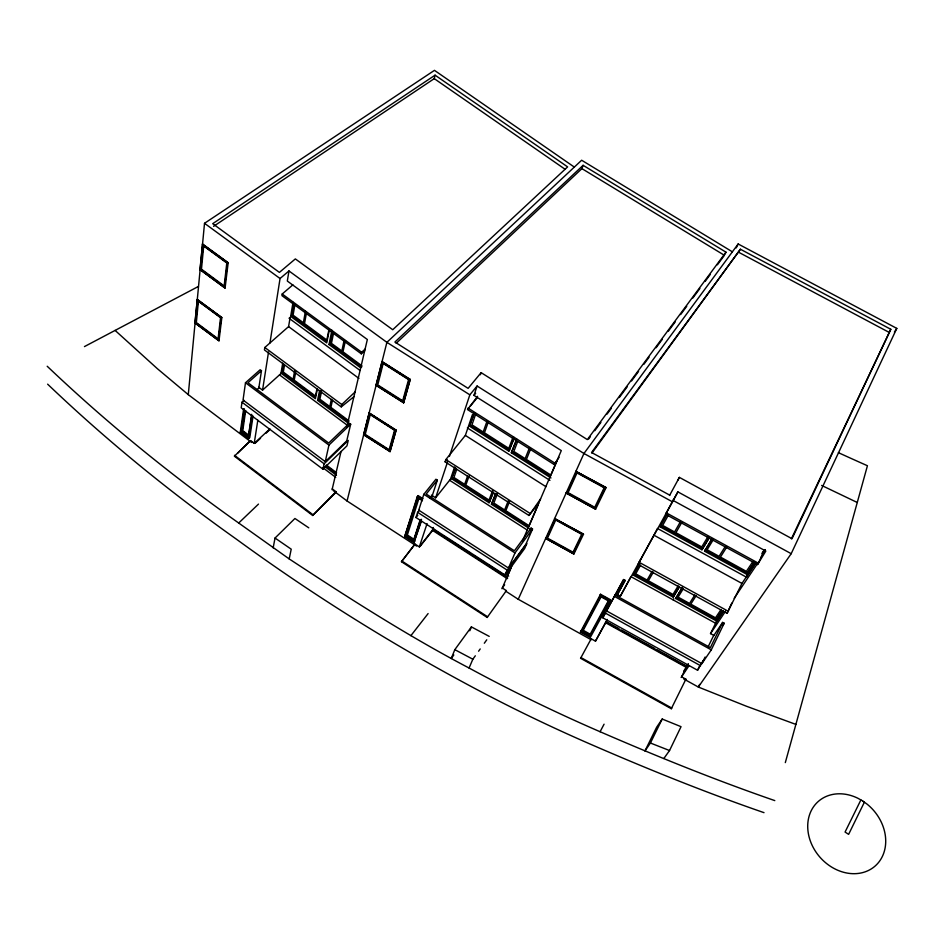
<?xml version="1.0" encoding="UTF-8"?>
<svg xmlns="http://www.w3.org/2000/svg" width="944" height="944" viewBox="0 0 944 944"><rect width="100%" height="100%" fill="white"/><g stroke="black" fill="none" stroke-linecap="round" stroke-linejoin="round"><path stroke-width="1.42" d="M194.912 322.907L197.308 299.401L221.84 317.573L218.996 340.819L194.912 322.907L218.996 340.819M199.975 269.547L202.559 244L228.165 262.786L225.085 288.062L199.975 269.547L225.085 288.062M251.718 442.476L188.281 394.651L204.518 223.303L434.452 70.352L574.33 167.088M195.55 322.836L197.851 300.357L221.179 317.644L218.465 339.887L195.55 322.836L197.851 300.357M200.624 269.441L203.125 245.015L227.48 262.892L224.53 287.059L200.624 269.441L203.125 245.015M269.925 428.871L254.207 443.385L250.514 440.612L234.383 456.188L312.653 515.471L335.816 492.532L336.005 491.706L332.264 488.886M244.083 400.327L241.994 402.203L241.204 407.832L322.942 469.192L346.955 445.863L348.253 440.435L324.146 463.799L322.942 469.192M245.487 382.757L243.045 400.032L325.255 461.651L346.731 440.86L350.684 424.21L349.351 423.231L328.701 443.055L247.942 382.733L261.476 370.709L260.166 369.741L245.487 382.757L328.937 445.108L325.255 461.651M253.051 416.068L249.782 437.591L248.744 438.547L240.283 432.163L243.587 409.106M251.706 414.333L248.237 437.343L241.015 431.904L244.331 408.799M241.947 426.9L242.36 424.009M242.986 419.691L243.399 416.8M244.024 412.481L244.437 409.602M241.015 431.904L242.053 430.96L244.968 410.734M245.7 410.51L242.773 430.676L248.768 435.184L251.576 416.516M248.744 438.547L252.225 415.584M249.487 434.96L249.924 432.081M250.585 427.762L251.01 424.883M251.446 422.015L251.883 419.136M250.514 440.612L237.581 453.25M290.044 317.998L288.581 326.612L264.804 347.498L264.426 349.941L341.244 406.876L353.906 396.716M261.476 370.709L258.821 388.019L256.756 389.86M251.446 442.264L251.576 441.403M254.207 443.385L257.818 420.304M258.691 387.241L262.55 390.132L268.533 351.982M269.949 342.979L280.049 278.515L288.97 270.952L386.887 342.342L469.841 394.828L449.391 456.412M292.876 284.852L282.197 294.009L281.937 295.649L361.328 353.835L364.714 350.696M288.97 270.952L287.318 281.052L367.346 339.51L346.637 427.667M317.385 388.893L315.39 398.734L281.005 373.187L282.704 363.18M329.326 329.963L326.718 342.873L290.658 316.382L293.041 302.304M281.005 373.187L282.055 372.243L283.519 363.664M290.658 316.382L291.755 315.414L293.678 304.157M284.533 364.998L283.318 372.066L293.124 379.335L294.646 370.898M294.811 305.113L293.088 315.166L303.366 322.718L305.431 311.284M295.767 371.724L294.233 380.161L315.497 396.055L316.913 389.105M306.34 313.573L304.523 323.568L326.825 340.064L329.114 328.748M273.158 547.874L275.034 538.045L294.929 518.492L308.771 527.826M348.808 423.537L317.562 400.35L319.579 390.509M360.702 367.841L328.996 344.536L331.922 330.223M317.562 400.35L318.612 399.383L320.335 390.946M328.996 344.536L330.07 343.557L332.43 332.099M321.633 390.899L319.91 399.218L329.798 406.569L331.356 399.371M333.492 333.468L331.45 343.345L341.822 350.956L344.253 339.722M774.8 800.606C715.623 780.133 657.52 756.651 600.089 731.73A1038.931 648.386 25.4 0 1 469.062 668.022C406.911 635.442 347.817 597.41 289.194 558.919L291.224 549.184L275.034 538.045M332.477 400.209L330.919 407.395L348.997 420.894M345.445 340.595L343.002 351.817L361.965 365.835M312.653 515.471L336.005 491.706M341.244 406.876L341.775 404.528L355.015 392.008M361.328 353.835L361.694 352.254L365.092 349.103M332.076 489.712L341.055 451.456M213.568 226.359L434.252 78.635L435.078 75.166L567.627 166.899L392.739 329.727L295.342 258.916L279.4 272.391L212.695 223.681L435.078 75.166M363.593 434.677L369.175 412.882L396.114 430.11L390.025 451.645L363.593 434.677L390.179 451.468M376.007 385.258L382.072 361.54L410.227 379.405L403.607 402.84L376.007 385.258L403.761 402.663M416.634 546.08L347.05 500.993L386.887 342.342L581.646 160.244L732.379 251.824M364.36 434.618L369.706 413.779L395.335 430.169L389.518 450.772L364.36 434.618L389.66 450.595M376.798 385.176L382.615 362.496L409.401 379.5L403.076 401.908L376.798 385.176L403.23 401.731M389.518 450.772L395.335 430.169M403.076 401.908L409.401 379.5M390.025 451.645L396.114 430.11M403.607 402.84L410.227 379.405M785.314 762.61L867.43 465.734A1440.957 676.942 25.7 0 1 838.39 452.66M421.496 520.958L413.944 542.564L404.693 536.57L417.236 496.721L418.133 495.624L422.936 498.715M418.133 495.624L404.693 536.57M405.59 536.334L418.652 496.65L405.59 536.334L413.484 541.455L420.599 521.147M419.124 497.842L407.348 535L413.885 539.236L420.115 520.038M504.639 584.784L502.302 587.982L506.385 590.625L487.175 617.447L401.46 561.715L415.006 544.063L419.337 546.871L432.376 530.268L433.32 527.472M505.217 575.144L507.329 570.211L526.846 543.52L524.675 548.511L505.217 575.144L415.974 517.513L417.626 512.332L419.466 510.043M423.821 494.29L418.747 510.161L508.509 568.064L525.891 544.31L532.534 529.018L531.083 528.085L514.397 550.789L426.204 494.054L437.343 480.166L435.916 479.245L423.821 494.29L514.976 552.936L508.509 568.064M413.484 541.455L420.611 519.495M413.944 542.564L421.508 519.318M415.006 544.063L401.46 561.715M437.343 480.166L432.104 496.131L430.275 498.42M538.694 503.258L528.97 515.471L445.108 461.828L445.851 459.575L465.357 435.408L472.413 414.652M419.337 546.871L427.077 523.578M431.408 495.104L435.632 497.818L447.657 461.628M477.593 396.338L467.504 409.578L554.175 464.531L556.889 460.908M480.413 374.744L481.121 372.644L587.333 439.585L725.971 252.166L583.097 165.318L394.887 342.058L468.118 388.362L481.121 372.644M522.587 540.782L561.302 450.607L473.959 395.359L477.098 386.013L583.947 453.498L672.506 501.842L677.886 491.883L791.202 553.68L896.8 328.394L738.161 243.977L583.947 453.498L518.244 599.275L591.239 639.761M454.63 466.938L450.465 479.186L435.632 497.818M493.028 493.547L489.075 502.763L451.562 478.726L455.315 467.728M513.937 439.054L508.84 451.185L469.475 426.169L474.077 412.681M451.562 478.726L455.716 468M469.475 426.169L474.525 412.906M456.743 469.31L453.934 477.487L464.637 484.331L467.516 476.213M475.764 413.802L471.976 424.847L483.198 431.974L487.092 420.989M469.215 475.634L465.84 485.11L489.027 500.06L492.603 490.691M488.378 421.803L484.461 432.789L508.792 448.353L512.934 437.485M396.197 343.274L581.905 168.622L583.097 165.318M489.075 502.763L493.216 491.966M508.84 451.185L514.102 437.438M529.206 528.463L491.435 504.273L495.6 493.488M550.966 477.947L511.329 452.766L516.616 439.043M491.435 504.273L495.942 493.724M511.329 452.766L516.451 440.647M497.464 493.7L493.842 503.034L504.603 509.925L508.332 500.639M517.524 441.969L513.843 451.444L525.147 458.619L529.466 447.845M509.559 501.429L505.819 510.716L529.159 525.761L538.163 504.804M530.752 448.671L526.422 459.433L550.918 475.103L556.63 461.805M489.216 636.386L471.41 626.899L454.831 649.661L451.22 658.546L453.816 654.971M469.817 630.757L471.41 626.899M528.97 515.471L540.558 498.928M487.175 617.447L487.493 616.703L401.719 560.925M554.175 464.531L559.108 457.309M501.984 588.749L512.356 564.583M510.893 568.264L508.639 573.527L506.161 571.922M469.062 668.022L472.85 659.219L475.316 655.797M529.985 530.634L531.083 528.085M506.055 591.381L506.385 590.625M546.517 538.375L555.214 519.188L582.601 534.257L573.409 553.196L546.517 538.375L573.409 553.196M567.037 492.933L576.501 472.035L605.139 487.706L595.133 508.332L567.037 492.933L595.133 508.332M640.764 559.261L638.014 564.359L727.081 613.329L731.777 603.11M791.379 538.812L890.806 329.291L740.415 249.228L591.558 452.495L669.733 495.163M890.806 329.291L792.016 538.729L679.385 477.381L677.804 480.284M699.622 684.4L698.336 687.043L683.586 678.866M673.473 499.647L665.567 514.268L757.56 564.559L765.832 551.072L673.143 500.473L677.886 491.883M760.675 558.105L764.723 549.715M757.56 564.559L765.041 549.573M663.856 758.492L669.544 750.539L681.037 726.679L662.204 719.033L656.658 727.199L644.905 751.046L650.416 743.022L662.204 719.033M573.893 553.998L545.644 538.422L573.893 553.998L583.51 534.198L554.6 518.563L583.51 534.198M595.617 509.194L566.105 493.004L595.617 509.194L606.095 487.623L575.864 471.351L606.095 487.623M672.506 501.842L620.314 596.254L615.818 593.764L602.756 617.777L697.569 670.252L699.445 666.393M697.569 670.252L703.138 660.599M701.888 663.632L711.28 649.861L724.19 623.241L722.656 622.403L710.384 647.655L616.692 595.947L625.129 580.371L623.606 579.533L606.508 610.898L701.888 663.632L705.097 657.036M727.081 613.329L741.96 583.439L755.766 562.766M711.906 538.989L704.566 551.202L746.562 574.2L754.327 562.187M657.52 528.475L746.397 577.15L747.011 575.864M713.912 635.489L710.525 633.613L716.213 622.002L723.411 611.205M708.071 646.947L713.204 636.409L722.656 622.403M724.945 254.266L725.971 252.166M607.275 619.83L595.475 641.165L591.192 638.781L580.584 658.298L671.302 708.732L685.899 679.196L681.592 676.801L687.173 665.485M682.37 587.357L675.692 598.508L715.694 620.527L721.959 610.78M864.385 802.188L848.621 834.354L845.069 832.053L860.881 799.946M736.214 247.894L738.161 243.977M591.935 453.096L740.415 249.228M702.584 548.499L660.8 525.619L660.127 526.87L701.935 549.762L709.239 537.537M673.815 595.888L634.002 573.964L633.341 575.191L673.178 597.127L679.09 587.203M673.178 599.888L673.804 598.649M600.089 731.73L604.077 724.19M580.454 631.984L600.537 594.26L610.768 599.912L590.295 637.448L580.454 631.984L581.115 630.781M581.504 631.772L601.009 595.192L581.504 631.772L589.917 636.433L590.566 635.218L582.165 630.557M601.387 596.289L583.227 630.321L590.189 634.191L608.62 600.278M595.475 641.165L607.24 619.453M620.314 596.254L630.911 576.631L715.599 623.252L723.6 611.275M657.39 528.687L639.159 562.294L728.402 611.358M623.606 579.533L614.438 596.407L711.28 649.861M669.544 495.494L679.385 477.381M589.917 636.433L609.73 600.018L603.499 596.573M580.584 658.298L580.973 657.579L671.762 708.047L671.302 708.732M590.791 639.513L591.192 638.781M602.756 617.777L605.34 613.057L700.625 665.756M617.105 594.991L625.129 580.371M600.537 594.26L599.853 595.499L610.095 601.151M633.341 575.191L639.643 563.804M660.127 526.87L667.266 513.996M640.61 565.067L635.737 573.822L647.112 580.076L652.08 571.368M668.293 515.259L662.653 525.419L674.582 531.956L680.353 521.843M653.378 572.088L648.386 580.784L672.989 594.425L678.193 585.835M681.71 522.587L675.928 532.687L701.734 546.93L707.776 536.959M582.601 534.257L555.214 519.188M605.139 487.706L576.501 472.035M673.178 597.127L679.196 587.203M701.935 549.762L709.322 537.584M675.692 598.508L682.488 587.369M704.566 551.202L711.988 539.048M683.362 588.572L678.111 597.139L689.521 603.428L694.878 594.897M713.204 539.815L707.115 549.762L719.092 556.323L725.311 546.423M696.176 595.617L690.807 604.136L715.505 617.824L721.086 609.423M726.668 547.178L720.449 557.066L746.362 571.368L752.852 561.597M894.393 332.064L896.8 328.394M715.694 620.527L722.16 610.827M746.562 574.2L754.492 562.282M686.701 666.193L688.318 663.774M762.044 553.373L763.649 550.966M688.152 664.34L686.571 666.712L605.824 622.025M746.397 577.15L755.943 562.86M762.304 553.337L764.687 549.762M683.822 670.983L686.241 667.373L605.482 622.662M681.131 677.509L689.108 665.591M710.525 633.613L725.606 611.122M734.196 598.295L757.1 564.099M685.427 679.892L685.899 679.196M722.608 625.577L724.19 623.241M791.202 553.68L698.336 687.043L746.22 706.159L795.875 724.402M478.584 651.23L480.225 648.941M484.307 643.23L486.762 639.808M514.976 552.936L532.534 529.018M588.619 439.031L590.366 436.659M594.755 430.735L600.891 422.44M607.016 414.145L611.405 408.209M619.288 397.542L627.17 386.875M631.548 380.951L638.557 371.464M643.82 364.36L649.071 357.245M656.092 347.758L662.216 339.462M668.352 331.167L675.361 321.692M680.624 314.576L686.748 306.281M692.884 297.985L699.893 288.498M705.156 281.383L710.407 274.279M717.416 264.792L724.426 255.317L581.905 168.622M410.876 635.678L428.116 613.565M433.662 528.616L432.824 529.69L507.719 578.058M419.974 546.529L433.39 529.419M415.974 517.513L417.803 515.212M470.112 406.38L477.086 397.861M473.959 395.359L475.67 393.27M469.841 394.828L477.098 386.013M369.706 413.779L395.182 430.346M382.615 362.496L409.248 379.677M445.108 461.828L447.078 459.634M328.937 445.108L350.684 424.21M47.2 366.248A1192.697 705.817 25 0 0 238.702 523.023L258.491 504.096M255.151 443.255L260.544 438.264M265.937 433.284L269.182 430.299M240.283 432.163L241.322 431.219M262.55 390.132L280.557 373.942M290.162 317.326L289.065 318.281L360.065 370.473M218.465 339.887L195.727 322.683M221.179 317.644L197.674 300.511M221.84 317.573L197.131 299.543M224.53 287.059L200.812 269.3M227.48 262.892L202.936 245.169M228.165 262.786L202.37 244.142M84.453 346.59L198.417 286.445M764.015 812.654C705.734 792.523 648.528 769.395 591.982 744.863A1026.954 647.407 25.5 0 1 462.997 682.099C384.338 639.643 308.44 591.758 236.236 539.059A1179.422 705.31 25 0 1 47.625 384.161M650.416 743.022L669.544 750.539M821.622 485.428L857.27 502.491M454.831 649.661L472.85 659.219M738.857 252.367L888.882 332.253M666.334 512.875L758.445 563.226M705.215 549.939L747.188 572.914M653.826 535.142L741.96 583.439M676.329 597.269L716.307 619.276M600.325 596.431L609.057 601.257M606.06 621.565L618.863 628.645M621.423 630.061L654.699 648.481M657.26 649.897L685.415 665.485M582.342 631.453L588.501 634.875M468.012 408.056L554.801 463.079M381.919 361.717L410.074 379.582M470.372 425.06L509.713 450.052M512.203 451.633L550.576 476.012M467.386 427.927L549.927 480.39M465.357 435.408L545.962 486.703M445.851 459.575L529.891 513.312M369.021 413.059L395.973 430.287M452.436 477.629L489.924 501.653M492.284 503.164L528.817 526.563M449.604 480.284L527.012 529.891M419.82 497.405L422.169 498.904M417.236 496.721L422.051 499.824M417.767 497.748L422.452 500.768M417.626 512.332L507.329 570.211M505.89 572.678L508.285 574.223M505.087 573.775L508.686 576.1M434.618 530.209L439.526 533.384M443.196 535.755L470.171 553.184M472.625 554.765L477.534 557.928M479.989 559.509L484.886 562.683M488.567 565.055L506.963 576.937M432.376 530.268L507.282 578.66M505.465 591.003L518.244 599.275M406.451 535.248L414.345 540.369M406.711 536.239L410.18 538.481M412.493 539.98L414.805 541.478M289.194 558.919L238.702 523.023M434.252 78.635L565.279 169.389M204.518 223.303L280.049 278.515M282.197 294.009L361.694 352.254M291.755 315.414L326.636 341.032M330.07 343.557L361.776 366.838M288.581 326.612L358.956 378.414M264.804 347.498L341.775 404.528M282.055 372.243L315.284 396.917M318.612 399.383L348.678 421.697M279.507 374.886L348.194 425.921M241.994 402.203L324.146 463.799M326.034 465.781L336.312 473.487M325.043 466.737L336.465 475.304M322.848 467.681L335.722 477.334M333.22 490.585L347.05 500.993M326.341 465.014L336.583 472.732M242.053 430.96L248.237 435.621M244.496 433.615L247.67 435.998M234.513 455.327L312.842 514.645M188.281 394.651L157.447 368.762L115.109 330.412M198.393 301.325L196.352 322.612L218.111 338.802L220.53 317.727L198.393 301.325M203.692 246.042L201.473 269.193L224.165 285.914L226.796 262.998L203.692 246.042M370.237 414.687L365.257 434.393L389.152 449.722L394.545 430.228L370.237 414.687M383.17 363.464L377.753 384.916L402.699 400.811L408.575 379.582L383.17 363.464M555.709 520.014L547.508 538.127L573.043 552.193L581.693 534.304L555.709 520.014M577.008 472.92L568.076 492.662L594.755 507.282L604.172 487.777L577.008 472.92M862.686 800.96L857.966 798.294A43.011 35.589 48.7 0 0 808.123 832.065A43.011 35.589 48.7 0 0 868.173 870.604A43.011 35.589 48.7 0 0 867.123 804.17L862.686 800.96"/></g></svg>
